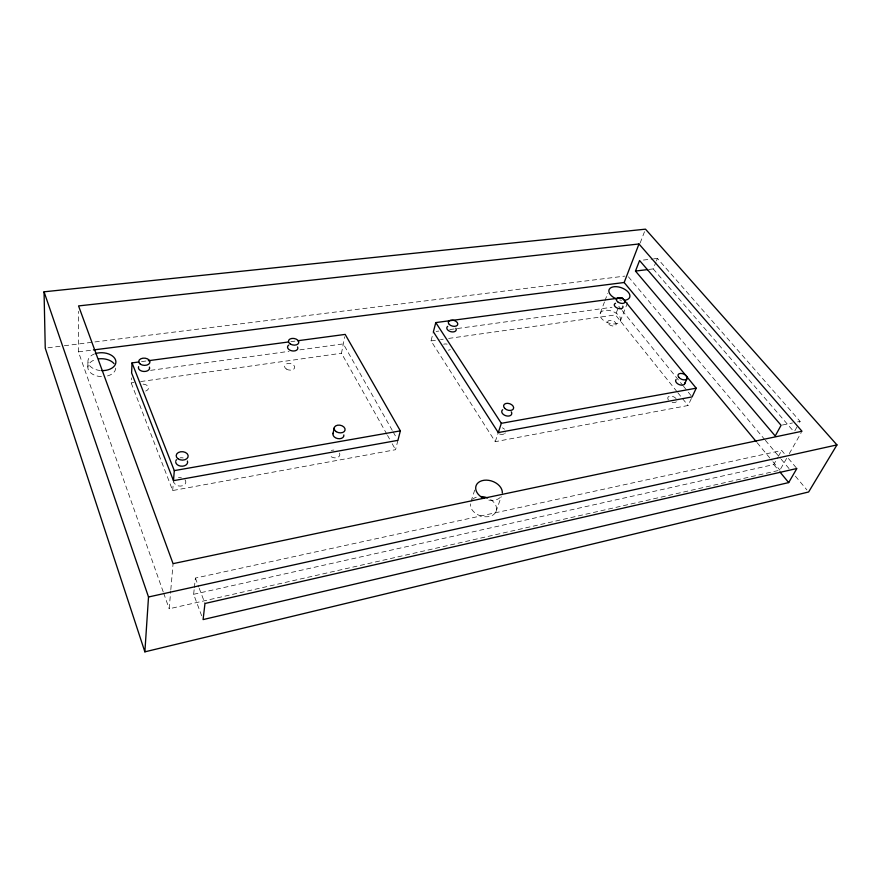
<?xml version="1.0" encoding="UTF-8"?>
<svg xmlns="http://www.w3.org/2000/svg" width="881" height="881" viewBox="0 0 881 881"><rect width="100%" height="100%" fill="white"/><g stroke="black" fill="none" stroke-linecap="round" stroke-linejoin="round"><path stroke-width="0.66" stroke-dasharray="4.41 3.3" d="M163.227 591.911L78.42 351.849L78.552 311.323M87.858 367.08L87.924 361.056M397.926 440.357L395.547 449.706L172.687 490.541L131.181 382.883L131.401 377.916M172.687 490.541L173.48 480.663M786.612 458.373L779.916 470.157L169.185 608.782L170.716 591.008M170.826 589.642L173.061 563.653M201.661 615.786L193.644 594.29L194.216 588.893M194.371 587.539L195.373 578.09L781.656 450.466L785.037 454.475M386.869 434.234L341.476 353.248L344.713 336.784M683.491 386.252L692.114 396.913L688.072 405.513L495.243 441.678L431.018 340.914L433.386 331.818M470.994 501.465L474.727 490.056M495.243 441.678L498.272 432.571M495.948 511.762L501.256 496.642M600.258 313.184L604.465 301.974M604.939 300.729L607.747 293.263M640.157 243.013L644.518 231.681M676.971 391.66L615.489 314.902L618.33 307.557M620.4 320.959A10.803 6.178 20 0 0 607.35 310.255A10.803 6.178 20 0 0 603.188 320.111A10.803 6.178 20 0 0 620.4 320.959L628.186 301.115M649.121 269.399L653.217 268.903L656.026 261.899M656.488 260.732L657.424 258.408L800.113 421.393L798.12 424.928M193.644 594.29L773.76 464.562L777.714 457.514M778.364 456.336L781.656 450.466M794.816 430.82L797.459 426.107M789.288 453.66L801.336 432.439M782.361 425.038L792.504 422.957M797.58 421.911L800.113 421.393M131.181 382.883L133.901 382.497M140.685 381.539L341.476 353.248M431.018 340.914L439.156 339.769M440.511 339.581L443.231 339.196M448.649 338.425L615.489 314.902M150.607 370.35L289.034 351.343M299.892 349.856L343.315 343.898L392.53 430.831M436.117 331.443L438.837 331.069M449.75 329.571L611.987 307.271M141.544 361.617L146.973 360.891M290.873 341.663L294.948 341.123M78.42 351.849L92.064 350.12M47.981 347.775L62.98 345.903M64.346 345.737L624.816 276.105M643.405 260.06L652.325 259.003M653.603 258.86L657.424 258.408M653.217 268.903L794.155 431.998M788.418 458.483L796.865 468.505M628.428 276.821L764.466 439.245M765.347 440.302L780.368 458.23M781.249 459.287L790.081 469.837M795.378 476.158L806.864 489.88M757.164 442.747L772.042 460.664M772.912 461.721L779.916 470.157M773.76 464.562L778.154 469.859M618.803 306.335L621.391 309.528M622.25 310.597L682.632 385.195M677.83 392.728L688.072 405.513M393.201 432.02L396.582 437.978M387.541 435.423L389.534 438.991M392.21 443.76L395.547 449.706M195.373 578.09L198.732 586.977M199.216 588.255L204.976 603.485M163.679 593.21L169.185 608.782M450.279 349.515A4.779 2.984 15.3 0 1 448.374 350.186M443.672 344.218A4.779 2.984 15.3 0 1 447.108 344.152M505.309 432.835A5.099 3.381 18.4 0 1 504.703 433.529M503.822 434.047A5.099 3.381 18.4 0 1 498.932 433.749M502.401 427.847A5.099 3.381 18.4 0 1 504.483 429.256M676.344 401.747A4.79 2.874 23.2 0 1 671.333 402.033M668.47 399.974A4.79 2.874 23.2 0 1 669.835 396.153A4.79 2.874 23.2 0 1 676.112 398.664M143.052 384.149A5.528 3.645 3 0 1 148.327 387.045A5.528 3.645 3 0 1 145.684 391.043M185.021 479.848A5.881 4.218 2.9 0 1 182.235 485.827A5.881 4.218 2.9 0 1 174.284 482.832M178.414 477.755A5.881 4.218 2.9 0 1 181.442 477.821M339.471 453.065A5.44 3.821 11.1 0 1 336.41 457.779A5.44 3.821 11.1 0 1 329.439 454.882M331.289 450.554A5.44 3.821 11.1 0 1 333.888 450.092M180.087 457.867A5.98 4.218 3.4 0 1 183.171 457.944M100.324 370.527A13.997 8.942 2 0 1 88.287 363.435A13.997 8.942 2 0 1 94.289 354.008M621.523 300.245A10.99 6.101 19.8 0 1 619.684 299.925M115.719 368.115A13.942 8.953 1.8 0 1 106.249 376.242M101.436 376.616A13.942 8.953 1.8 0 1 88.221 369.469A13.942 8.953 1.8 0 1 95.247 359.635M500.21 497.479A13.7 9.603 19.1 0 1 488.261 500.001M490.64 499.582A13.512 9.625 19.2 0 1 495.496 512.577A13.512 9.625 19.2 0 1 480.321 515.792A13.512 9.625 19.2 0 1 470.311 503.877M472.513 499.395A13.512 9.625 19.2 0 1 477.612 496.873M608.903 324.373A4.471 2.566 20.1 0 0 616.072 324.847A4.471 2.566 20.1 0 0 610.808 320.332A4.471 2.566 20.1 0 0 608.903 324.373M286.347 369.029A5.121 3.337 9.2 0 0 294.628 367.829A5.121 3.337 9.2 0 0 287.9 363.446A5.121 3.337 9.2 0 0 286.347 369.029"/><path stroke-width="1.32" d="M138.835 361.981L132.04 362.895L131.61 372.96L173.48 480.663L397.926 440.357L400.337 430.864L345.176 334.406L297.668 340.76M144.869 651.841L148.515 596.988L44.05 291.809L645.487 229.159L836.95 444.916L808.626 491.983L144.869 651.841L45.25 348.105L44.05 291.809M173.48 480.663L174.295 470.619L132.04 362.895M333.018 433.694L334.207 427.825M435.787 322.589L433.386 331.818L498.272 432.571L692.114 396.913L696.21 388.191L622.162 297.668L435.787 322.589L501.333 423.32L498.272 432.571M756.294 441.689L624.166 282.504L638.989 243.971L78.563 305.916L173.061 563.653L802.007 431.261L638.989 243.971M635.476 271.073L639.584 260.512L781.084 425.303L775.225 435.974L635.476 271.073L647.755 269.564M684.713 383.742L687.147 378.445M788.693 482.579L796.865 468.505L204.976 603.485L203.082 619.585L788.693 482.579L779.905 471.974M148.515 596.988L836.95 444.916M501.333 423.32L696.21 388.191M174.295 470.619L400.337 430.864M148.327 360.714L288.164 342.026M93.43 349.944L624.166 282.504M149.44 367.124A5.616 3.634 3.4 0 1 143.933 371.485A5.616 3.634 3.4 0 1 138.614 366.661M187.411 461.016A5.98 4.218 3.4 0 1 182.477 466.192A5.98 4.218 3.4 0 1 175.693 461.82M175.892 460.73A5.98 4.218 3.4 0 1 176.475 459.728M343.843 434.961A5.517 3.81 11.3 0 1 337.599 438.562A5.517 3.81 11.3 0 1 333.425 432.769M297.536 346.949A5.187 3.315 9.4 0 1 295.245 350.77A5.187 3.315 9.4 0 1 288.726 349.372A5.187 3.315 9.4 0 1 288.77 345.066M455.862 328.338A4.834 2.962 15.3 0 1 454.111 331.774A4.834 2.962 15.3 0 1 448.066 330.298A4.834 2.962 15.3 0 1 447.735 326.355M511.31 411.856A5.176 3.37 18.3 0 1 509.625 415.865A5.176 3.37 18.3 0 1 503.183 414.279A5.176 3.37 18.3 0 1 502.666 409.731M684.801 382.982A4.857 2.852 23 0 1 679.262 384.645A4.857 2.852 23 0 1 676.101 379.513M622.812 306.17A4.526 2.555 20 0 1 620.488 308.724A4.526 2.555 20 0 1 615.081 306.566A4.526 2.555 20 0 1 615.544 303.273M95.335 353.633A13.997 8.942 2 0 1 115.532 359.889A13.997 8.942 2 0 1 101.557 370.604M616.931 299.1A10.99 6.101 19.8 0 1 610.115 288.252A10.99 6.101 19.8 0 1 626.611 290.598A10.99 6.101 19.8 0 1 624.937 300.234M98.628 358.886A13.942 8.953 1.8 0 1 114.012 363.611M483.724 498.448A13.7 9.603 19.1 0 1 476.225 485.332A13.7 9.603 19.1 0 1 491.235 480.894A13.7 9.603 19.1 0 1 502.313 492.953M480.839 496.565A13.512 9.625 19.2 0 1 487.578 497.963M177.984 458.781A6.002 4.218 3.5 0 0 187.994 457.118A6.002 4.218 3.5 0 0 180.572 451.777A6.002 4.218 3.5 0 0 177.984 458.781M336.223 431.646A5.539 3.81 11.4 0 0 345.055 430.104A5.539 3.81 11.4 0 0 337.61 425.193A5.539 3.81 11.4 0 0 336.223 431.646M290.301 343.997A5.209 3.315 9.5 0 0 298.714 342.852A5.209 3.315 9.5 0 0 291.864 338.447A5.209 3.315 9.5 0 0 290.301 343.997M140.31 364.15A5.638 3.634 3.5 0 0 149.748 362.906A5.638 3.634 3.5 0 0 142.909 358.182A5.638 3.634 3.5 0 0 140.31 364.15M678.755 377.288A4.879 2.841 23 0 0 686.751 379.083A4.879 2.841 23 0 0 682.346 373.577A4.879 2.841 23 0 0 678.755 377.288M617.614 301.765A4.548 2.544 20 0 0 624.882 302.282A4.548 2.544 20 0 0 619.497 297.767A4.548 2.544 20 0 0 617.614 301.765M449.321 324.483A4.857 2.951 15.3 0 0 457.459 325.089A4.857 2.951 15.3 0 0 452.349 320.122A4.857 2.951 15.3 0 0 449.321 324.483M504.758 408.41A5.198 3.37 18.3 0 0 513.359 408.949A5.198 3.37 18.3 0 0 507.742 403.322A5.198 3.37 18.3 0 0 504.758 408.41"/></g></svg>
